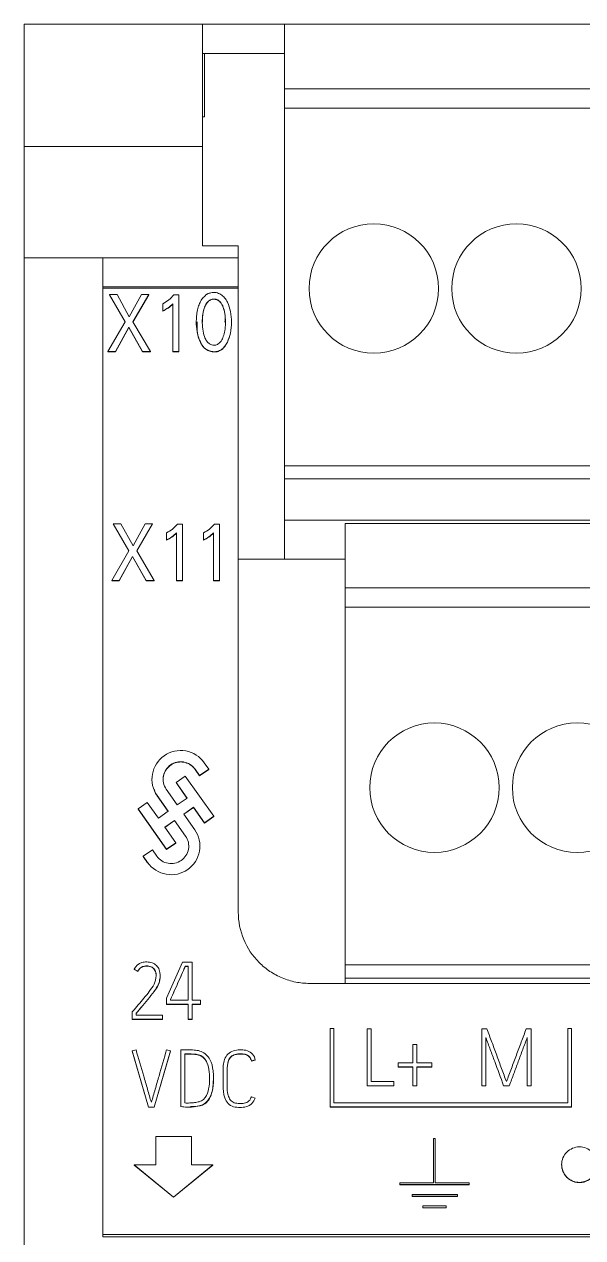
# Model space of a CAD drawing. Header units: millimetres. Extents: x 983 to 2111, y 2638 to 4457.
# Drawn here: x 1306.06 to 1321.72, y 3471.17 to 3505.2 of the extents above; entities that cross this region are included whole.
import ezdxf

# ---------------------------------------------------------------- set-up
doc = ezdxf.new("R2010")
doc.units = ezdxf.units.MM

# ---------------------------------------------------------------- blocks, each defined once
blk = doc.blocks.new('8DIDQ')
at = {"color": 7, "linetype": 'Continuous', "lineweight": 15}
for p, q in [((1306.06, 3505.2), (1311.06, 3505.2)), ((1306.06, 3501.772), (1306.06, 3505.2)), ((1311.06, 3501.772), (1311.06, 3505.2)), ((1311.06, 3505.2), (1313.36, 3505.2)), ((1342.36, 3505.2), (1313.36, 3505.2)), ((1313.36, 3503.39), (1313.36, 3505.2)), ((1313.36, 3504.379), (1311.06, 3504.379)), ((1311.11, 3504.379), (1311.11, 3502.6)), ((1342.36, 3503.39), (1313.36, 3503.39)), ((1313.36, 3502.85), (1313.36, 3503.39)), ((1313.36, 3492.818), (1313.36, 3502.85)), ((1313.36, 3502.85), (1342.36, 3502.85)), ((1311.11, 3502.6), (1311.06, 3502.6)), ((1306.06, 3501.772), (1311.06, 3501.772)), ((1306.06, 3498.651), (1306.06, 3501.772)), ((1311.06, 3498.99), (1311.06, 3501.772)), ((1311.06, 3498.99), (1312.06, 3498.99)), ((1312.06, 3498.99), (1312.06, 3498.651)), ((1306.06, 3498.651), (1308.26, 3498.651)), ((1306.06, 3468.2), (1306.06, 3498.651)), ((1308.26, 3498.651), (1312.06, 3498.651)), ((1308.26, 3498.651), (1308.26, 3497.838)), ((1312.06, 3497.838), (1312.06, 3498.651)), ((1308.26, 3497.838), (1312.06, 3497.838)), ((1308.26, 3497.797), (1308.26, 3497.838)), ((1308.26, 3497.797), (1312.06, 3497.797)), ((1308.26, 3471.259), (1308.26, 3497.797)), ((1308.448, 3497.618), (1308.888, 3496.858)), ((1308.666, 3497.618), (1308.448, 3497.618)), ((1308.448, 3497.611), (1308.448, 3497.618)), ((1308.886, 3496.854), (1308.448, 3497.611)), ((1309.005, 3496.998), (1308.666, 3497.618)), ((1309.343, 3497.618), (1309.005, 3496.998)), ((1309.106, 3496.853), (1309.551, 3497.618)), ((1309.551, 3497.611), (1309.108, 3496.85)), ((1309.551, 3497.618), (1309.343, 3497.618)), ((1309.551, 3497.611), (1309.551, 3497.618)), ((1310.394, 3497.609), (1310.25, 3497.609)), ((1310.394, 3496.022), (1310.394, 3497.609)), ((1312.06, 3497.838), (1312.06, 3497.797)), ((1312.06, 3497.797), (1312.06, 3480.3)), ((1309.944, 3497.364), (1309.944, 3497.164)), ((1310.223, 3497.362), (1310.223, 3496.022)), ((1311.065, 3497.517), (1311.065, 3497.524)), ((1309.944, 3497.157), (1309.944, 3497.164)), ((1308.888, 3496.858), (1308.405, 3496.022)), ((1308.619, 3496.022), (1308.991, 3496.702)), ((1308.991, 3496.695), (1308.619, 3496.015)), ((1308.991, 3496.702), (1309.372, 3496.022)), ((1308.991, 3496.695), (1308.991, 3496.702)), ((1309.372, 3496.015), (1308.991, 3496.695)), ((1309.595, 3496.022), (1309.106, 3496.853)), ((1310.883, 3496.857), (1310.883, 3496.85)), ((1311.868, 3496.848), (1311.868, 3496.855)), ((1308.405, 3496.022), (1308.619, 3496.022)), ((1308.405, 3496.015), (1308.405, 3496.022)), ((1308.619, 3496.015), (1308.405, 3496.015)), ((1308.619, 3496.015), (1308.619, 3496.022)), ((1309.372, 3496.022), (1309.595, 3496.022)), ((1309.372, 3496.015), (1309.372, 3496.022)), ((1309.595, 3496.015), (1309.372, 3496.015)), ((1309.595, 3496.015), (1309.595, 3496.022)), ((1310.223, 3496.022), (1310.394, 3496.022)), ((1310.223, 3496.015), (1310.223, 3496.022)), ((1310.394, 3496.015), (1310.223, 3496.015)), ((1310.394, 3496.015), (1310.394, 3496.022)), ((1342.36, 3492.818), (1313.36, 3492.818)), ((1313.36, 3492.451), (1313.36, 3492.818)), ((1342.36, 3492.451), (1313.36, 3492.451)), ((1313.36, 3491.29), (1313.36, 3492.451)), ((1308.553, 3491.193), (1308.993, 3490.432)), ((1308.771, 3491.193), (1308.553, 3491.193)), ((1308.553, 3491.185), (1308.553, 3491.193)), ((1308.991, 3490.429), (1308.553, 3491.185)), ((1309.11, 3490.573), (1308.771, 3491.193)), ((1309.448, 3491.193), (1309.11, 3490.573)), ((1309.211, 3490.428), (1309.656, 3491.193)), ((1309.656, 3491.185), (1309.213, 3490.424)), ((1309.656, 3491.193), (1309.448, 3491.193)), ((1309.656, 3491.185), (1309.656, 3491.193)), ((1310.499, 3491.183), (1310.354, 3491.183)), ((1310.499, 3489.596), (1310.499, 3491.183)), ((1311.535, 3491.183), (1311.39, 3491.183)), ((1311.535, 3489.596), (1311.535, 3491.183)), ((1313.36, 3491.29), (1342.36, 3491.29)), ((1313.36, 3490.2), (1313.36, 3491.29)), ((1344.06, 3491.2), (1315.06, 3491.2)), ((1315.06, 3489.39), (1315.06, 3491.2)), ((1310.049, 3490.938), (1310.049, 3490.739)), ((1310.328, 3490.937), (1310.328, 3489.596)), ((1311.085, 3490.938), (1311.085, 3490.739)), ((1311.364, 3490.937), (1311.364, 3489.596)), ((1308.993, 3490.432), (1308.51, 3489.596)), ((1309.7, 3489.596), (1309.211, 3490.428)), ((1310.049, 3490.732), (1310.049, 3490.739)), ((1311.085, 3490.732), (1311.085, 3490.739)), ((1308.724, 3489.596), (1309.096, 3490.276)), ((1309.096, 3490.269), (1308.724, 3489.589)), ((1309.096, 3490.276), (1309.477, 3489.596)), ((1309.096, 3490.269), (1309.096, 3490.276)), ((1309.477, 3489.589), (1309.096, 3490.269)), ((1312.06, 3490.2), (1315.06, 3490.2)), ((1308.51, 3489.596), (1308.724, 3489.596)), ((1308.51, 3489.589), (1308.51, 3489.596)), ((1308.724, 3489.589), (1308.51, 3489.589)), ((1308.724, 3489.589), (1308.724, 3489.596)), ((1309.477, 3489.596), (1309.7, 3489.596)), ((1309.477, 3489.589), (1309.477, 3489.596)), ((1309.7, 3489.589), (1309.477, 3489.589)), ((1309.7, 3489.589), (1309.7, 3489.596)), ((1310.328, 3489.596), (1310.499, 3489.596)), ((1310.328, 3489.589), (1310.328, 3489.596)), ((1310.499, 3489.589), (1310.328, 3489.589)), ((1310.499, 3489.589), (1310.499, 3489.596)), ((1311.364, 3489.596), (1311.535, 3489.596)), ((1311.364, 3489.589), (1311.364, 3489.596)), ((1311.535, 3489.589), (1311.364, 3489.589)), ((1311.535, 3489.589), (1311.535, 3489.596)), ((1344.06, 3489.39), (1315.06, 3489.39)), ((1315.06, 3488.85), (1315.06, 3489.39)), ((1315.06, 3478.818), (1315.06, 3488.85)), ((1315.06, 3488.85), (1344.06, 3488.85)), ((1310.975, 3484.132), (1310.847, 3484.311)), ((1310.847, 3484.304), (1310.847, 3484.311)), ((1310.847, 3484.304), (1310.975, 3484.125)), ((1311.231, 3484.311), (1310.975, 3484.132)), ((1310.975, 3484.125), (1311.231, 3484.304)), ((1311.106, 3484.488), (1311.231, 3484.311)), ((1311.231, 3484.304), (1311.231, 3484.311)), ((1309.639, 3484.028), (1309.639, 3484.021)), ((1310.317, 3483.938), (1310.574, 3484.117)), ((1310.574, 3484.117), (1311.377, 3482.986)), ((1310.975, 3484.125), (1310.975, 3484.132)), ((1310.042, 3483.747), (1310.351, 3483.307)), ((1310.626, 3483.499), (1310.317, 3483.938)), ((1310.317, 3483.931), (1310.317, 3483.938)), ((1310.317, 3483.931), (1310.622, 3483.497)), ((1309.252, 3483.196), (1309.51, 3483.376)), ((1309.51, 3483.376), (1309.819, 3482.937)), ((1310.094, 3483.128), (1309.785, 3483.567)), ((1309.785, 3483.56), (1309.785, 3483.567)), ((1309.785, 3483.56), (1310.09, 3483.126)), ((1310.351, 3483.307), (1310.626, 3483.499)), ((1310.051, 3482.062), (1309.252, 3483.196)), ((1309.252, 3483.189), (1309.252, 3483.196)), ((1310.051, 3482.055), (1309.252, 3483.189)), ((1309.819, 3482.937), (1310.094, 3483.128)), ((1310.806, 3483.243), (1310.531, 3483.051)), ((1310.531, 3483.051), (1310.84, 3482.612)), ((1310.535, 3483.047), (1310.806, 3483.236)), ((1311.115, 3482.804), (1310.806, 3483.243)), ((1310.806, 3483.236), (1310.806, 3483.243)), ((1310.806, 3483.236), (1311.115, 3482.797)), ((1311.377, 3482.986), (1311.115, 3482.804)), ((1311.115, 3482.797), (1311.377, 3482.979)), ((1311.377, 3482.979), (1311.377, 3482.986)), ((1310.274, 3482.872), (1309.999, 3482.68)), ((1309.999, 3482.68), (1310.308, 3482.241)), ((1310.274, 3482.865), (1310.002, 3482.676)), ((1310.583, 3482.433), (1310.274, 3482.872)), ((1310.274, 3482.865), (1310.274, 3482.872)), ((1310.583, 3482.426), (1310.274, 3482.865)), ((1311.115, 3482.797), (1311.115, 3482.804)), ((1310.583, 3482.426), (1310.583, 3482.433)), ((1309.394, 3481.869), (1309.651, 3482.048)), ((1309.651, 3482.048), (1309.776, 3481.871)), ((1310.308, 3482.241), (1310.051, 3482.062)), ((1310.308, 3482.234), (1310.051, 3482.055)), ((1310.051, 3482.055), (1310.051, 3482.062)), ((1310.308, 3482.234), (1310.308, 3482.241)), ((1310.986, 3482.145), (1310.986, 3482.152)), ((1309.518, 3481.691), (1309.394, 3481.869)), ((1309.394, 3481.862), (1309.394, 3481.869)), ((1309.518, 3481.684), (1309.394, 3481.862)), ((1309.518, 3481.684), (1309.518, 3481.691)), ((1310.051, 3477.884), (1310.5, 3478.893)), ((1310.5, 3478.893), (1310.764, 3478.893)), ((1310.764, 3478.893), (1310.764, 3477.831)), ((1309.144, 3478.696), (1309.244, 3478.645)), ((1309.144, 3478.696), (1309.144, 3478.689)), ((1309.144, 3478.689), (1309.244, 3478.638)), ((1309.244, 3478.645), (1309.244, 3478.638)), ((1309.869, 3478.509), (1309.869, 3478.516)), ((1310.651, 3478.783), (1310.573, 3478.783)), ((1310.573, 3478.776), (1310.573, 3478.783)), ((1310.573, 3478.776), (1310.651, 3478.776)), ((1310.651, 3477.831), (1310.651, 3478.783)), ((1344.06, 3478.818), (1315.06, 3478.818)), ((1315.06, 3478.451), (1315.06, 3478.818)), ((1343.06, 3478.3), (1314.06, 3478.3)), ((1343.746, 3478.451), (1315.06, 3478.451)), ((1315.06, 3478.3), (1315.06, 3478.451)), ((1310.051, 3477.72), (1310.051, 3477.884)), ((1310.162, 3477.859), (1310.162, 3477.831)), ((1310.162, 3477.831), (1310.651, 3477.831)), ((1310.764, 3477.831), (1310.999, 3477.831)), ((1310.999, 3477.831), (1310.999, 3477.72)), ((1309.097, 3477.516), (1309.084, 3477.501)), ((1309.084, 3477.501), (1309.084, 3477.297)), ((1309.195, 3477.454), (1309.343, 3477.639)), ((1310.651, 3477.72), (1310.051, 3477.72)), ((1310.051, 3477.713), (1310.051, 3477.72)), ((1310.051, 3477.713), (1310.651, 3477.713)), ((1310.651, 3477.297), (1310.651, 3477.72)), ((1310.999, 3477.72), (1310.764, 3477.72)), ((1310.764, 3477.72), (1310.764, 3477.297)), ((1310.764, 3477.713), (1310.999, 3477.713)), ((1310.999, 3477.713), (1310.999, 3477.72)), ((1309.936, 3477.297), (1309.084, 3477.297)), ((1309.084, 3477.29), (1309.084, 3477.297)), ((1309.084, 3477.29), (1309.936, 3477.29)), ((1309.195, 3477.461), (1309.195, 3477.408)), ((1309.195, 3477.408), (1309.936, 3477.408)), ((1309.936, 3477.408), (1309.936, 3477.297)), ((1309.936, 3477.297), (1309.936, 3477.29)), ((1310.764, 3477.297), (1310.651, 3477.297)), ((1310.651, 3477.29), (1310.651, 3477.297)), ((1310.651, 3477.29), (1310.764, 3477.29)), ((1310.764, 3477.29), (1310.764, 3477.297)), ((1314.743, 3477.031), (1314.635, 3477.031)), ((1314.635, 3477.031), (1314.635, 3474.837)), ((1314.743, 3474.955), (1314.743, 3477.031)), ((1315.677, 3477.026), (1315.677, 3475.432)), ((1315.79, 3477.026), (1315.677, 3477.026)), ((1315.79, 3475.545), (1315.79, 3477.026)), ((1318.89, 3475.432), (1318.89, 3477.028)), ((1318.89, 3477.028), (1319.032, 3477.028)), ((1320.133, 3477.028), (1320.277, 3477.028)), ((1320.277, 3477.028), (1320.277, 3475.432)), ((1321.297, 3477.031), (1321.297, 3474.955)), ((1321.402, 3477.031), (1321.297, 3477.031)), ((1321.402, 3474.837), (1321.402, 3477.031)), ((1316.958, 3476.585), (1317.069, 3476.585)), ((1316.958, 3476.072), (1316.958, 3476.585)), ((1317.069, 3476.585), (1317.069, 3476.072)), ((1319.004, 3476.78), (1319.004, 3475.432)), ((1320.164, 3475.432), (1320.164, 3476.784)), ((1309.084, 3476.409), (1309.193, 3476.44)), ((1309.545, 3474.833), (1309.084, 3476.409)), ((1309.084, 3476.409), (1309.084, 3476.402)), ((1309.545, 3474.826), (1309.084, 3476.402)), ((1310.16, 3476.409), (1309.701, 3474.833)), ((1310.16, 3476.402), (1309.701, 3474.826)), ((1310.051, 3476.44), (1310.16, 3476.409)), ((1310.16, 3476.402), (1310.16, 3476.409)), ((1310.451, 3476.434), (1310.695, 3476.436)), ((1310.451, 3474.844), (1310.451, 3476.434)), ((1310.564, 3476.321), (1310.564, 3474.948)), ((1310.739, 3476.321), (1310.564, 3476.321)), ((1310.739, 3476.314), (1310.564, 3476.314)), ((1310.739, 3476.314), (1310.739, 3476.321)), ((1312.537, 3476.153), (1312.428, 3476.126)), ((1312.537, 3476.146), (1312.428, 3476.119)), ((1312.428, 3476.119), (1312.428, 3476.126)), ((1312.537, 3476.146), (1312.537, 3476.153)), ((1311.634, 3475.444), (1311.634, 3475.865)), ((1311.747, 3475.865), (1311.747, 3475.444)), ((1316.541, 3475.959), (1316.541, 3476.072)), ((1316.541, 3476.072), (1316.958, 3476.072)), ((1316.958, 3475.959), (1316.541, 3475.959)), ((1316.541, 3475.952), (1316.541, 3475.959)), ((1316.541, 3475.952), (1316.958, 3475.952)), ((1316.958, 3475.432), (1316.958, 3475.959)), ((1317.069, 3476.072), (1317.49, 3476.072)), ((1317.49, 3475.959), (1317.069, 3475.959)), ((1317.069, 3475.959), (1317.069, 3475.432)), ((1317.069, 3475.952), (1317.49, 3475.952)), ((1317.49, 3476.072), (1317.49, 3475.959)), ((1317.49, 3475.959), (1317.49, 3475.952)), ((1311.365, 3475.6), (1311.365, 3475.607)), ((1311.634, 3475.444), (1311.634, 3475.437)), ((1316.425, 3475.545), (1315.79, 3475.545)), ((1316.425, 3475.432), (1316.425, 3475.545)), ((1312.43, 3475.123), (1312.535, 3475.086)), ((1315.677, 3475.432), (1316.425, 3475.432)), ((1315.677, 3475.432), (1315.677, 3475.425)), ((1315.677, 3475.425), (1316.425, 3475.425)), ((1316.425, 3475.432), (1316.425, 3475.425)), ((1317.069, 3475.432), (1316.958, 3475.432)), ((1316.958, 3475.432), (1316.958, 3475.425)), ((1316.958, 3475.425), (1317.069, 3475.425)), ((1317.069, 3475.432), (1317.069, 3475.425)), ((1319.004, 3475.432), (1318.89, 3475.432)), ((1318.89, 3475.432), (1318.89, 3475.425)), ((1319.004, 3475.425), (1318.89, 3475.425)), ((1319.004, 3475.425), (1319.004, 3475.432)), ((1319.66, 3475.432), (1319.498, 3475.432)), ((1319.498, 3475.425), (1319.498, 3475.432)), ((1319.66, 3475.425), (1319.498, 3475.425)), ((1319.66, 3475.425), (1319.66, 3475.432)), ((1320.277, 3475.432), (1320.164, 3475.432)), ((1320.164, 3475.425), (1320.164, 3475.432)), ((1320.277, 3475.425), (1320.164, 3475.425)), ((1320.277, 3475.425), (1320.277, 3475.432)), ((1309.701, 3474.833), (1309.545, 3474.833)), ((1309.545, 3474.826), (1309.545, 3474.833)), ((1309.701, 3474.826), (1309.545, 3474.826)), ((1309.701, 3474.826), (1309.701, 3474.833)), ((1310.451, 3474.837), (1310.451, 3474.844)), ((1312.535, 3475.079), (1312.535, 3475.086)), ((1314.635, 3474.837), (1314.635, 3474.83)), ((1314.635, 3474.837), (1321.402, 3474.837)), ((1314.635, 3474.83), (1321.402, 3474.83)), ((1321.297, 3474.955), (1314.743, 3474.955)), ((1321.402, 3474.837), (1321.402, 3474.83)), ((1309.749, 3473.209), (1309.749, 3474.01)), ((1309.749, 3474.01), (1310.751, 3474.01)), ((1310.751, 3474.01), (1310.751, 3473.21)), ((1317.584, 3473.954), (1317.534, 3473.954)), ((1317.534, 3473.954), (1317.538, 3472.708)), ((1317.534, 3473.954), (1317.534, 3473.947)), ((1317.534, 3473.947), (1317.538, 3472.708)), ((1317.584, 3472.708), (1317.584, 3473.954)), ((1309.144, 3473.209), (1309.749, 3473.209)), ((1310.245, 3472.309), (1309.144, 3473.209)), ((1309.144, 3473.202), (1309.144, 3473.209)), ((1309.144, 3473.202), (1310.245, 3472.302)), ((1311.35, 3473.21), (1310.245, 3472.309)), ((1310.245, 3472.302), (1311.35, 3473.203)), ((1310.751, 3473.21), (1311.35, 3473.21)), ((1311.35, 3473.203), (1311.35, 3473.21)), ((1321.126, 3473.218), (1321.126, 3473.211)), ((1316.587, 3472.658), (1316.587, 3472.708)), ((1317.538, 3472.708), (1316.587, 3472.708)), ((1318.534, 3472.658), (1316.587, 3472.658)), ((1316.587, 3472.658), (1316.587, 3472.651)), ((1316.587, 3472.651), (1318.534, 3472.651)), ((1318.209, 3472.381), (1316.934, 3472.381)), ((1316.934, 3472.334), (1316.934, 3472.381)), ((1318.534, 3472.708), (1317.584, 3472.708)), ((1318.209, 3472.381), (1318.209, 3472.334)), ((1318.534, 3472.708), (1318.534, 3472.658)), ((1318.534, 3472.651), (1318.534, 3472.658)), ((1310.245, 3472.302), (1310.245, 3472.309)), ((1318.209, 3472.334), (1316.934, 3472.334)), ((1316.934, 3472.334), (1316.934, 3472.327)), ((1316.934, 3472.327), (1318.209, 3472.327)), ((1317.235, 3472.01), (1317.235, 3472.06)), ((1317.885, 3472.06), (1317.235, 3472.06)), ((1317.885, 3472.06), (1317.885, 3472.01)), ((1318.209, 3472.327), (1318.209, 3472.334)), ((1317.885, 3472.01), (1317.235, 3472.01)), ((1317.235, 3472.01), (1317.235, 3472.003)), ((1317.235, 3472.003), (1317.885, 3472.003)), ((1317.885, 3472.003), (1317.885, 3472.01)), ((1308.26, 3471.259), (1348.86, 3471.259)), ((1308.26, 3471.259), (1308.26, 3471.191)), ((1308.26, 3471.191), (1348.86, 3471.191))]:
    blk.add_line(p, q, dxfattribs=at)
for centre in [(1315.86, 3497.79), (1319.86, 3497.79), (1317.56, 3483.79), (1321.56, 3483.79)]:
    blk.add_circle(centre, 1.815, dxfattribs=at)
blk.add_arc((1321.629, 3473.21), 0.497, 179.8058, 0.1495, dxfattribs=at)
for points in [[(1310.25, 3497.609), (1310.166, 3497.507), (1310.063, 3497.421), (1309.944, 3497.364)], [(1310.354, 3491.183), (1310.27, 3491.082), (1310.168, 3490.996), (1310.049, 3490.938)], [(1311.39, 3491.183), (1311.306, 3491.082), (1311.204, 3490.996), (1311.085, 3490.938)]]:
    blk.add_open_spline(points, degree=3, dxfattribs=at)
for points, knots in [([(1311.101, 3497.56), (1311.069, 3497.529), (1311.017, 3497.459), (1310.955, 3497.332), (1310.913, 3497.182), (1310.882, 3496.976), (1310.877, 3496.726), (1310.924, 3496.462), (1311.007, 3496.248), (1311.128, 3496.093), (1311.272, 3496.025), (1311.402, 3496.011), (1311.511, 3496.031), (1311.608, 3496.087), (1311.69, 3496.175), (1311.779, 3496.324), (1311.852, 3496.552), (1311.876, 3496.844), (1311.854, 3497.137), (1311.784, 3497.37), (1311.686, 3497.53), (1311.577, 3497.628), (1311.441, 3497.684), (1311.324, 3497.679), (1311.245, 3497.656), (1311.209, 3497.642), (1311.185, 3497.631), (1311.174, 3497.626), (1311.169, 3497.623), (1311.165, 3497.621), (1311.173, 3497.627), (1311.183, 3497.632), (1311.197, 3497.64), (1311.208, 3497.647), (1311.213, 3497.65), (1311.22, 3497.654), (1311.185, 3497.632), (1311.158, 3497.613), (1311.118, 3497.578), (1311.101, 3497.56)], [0, 0, 0, 0, 0.029069, 0.060614, 0.095731, 0.135216, 0.202848, 0.265651, 0.317129, 0.358814, 0.39636, 0.422576, 0.446603, 0.470784, 0.497419, 0.528268, 0.588899, 0.658563, 0.727684, 0.788931, 0.823067, 0.854446, 0.887696, 0.920755, 0.931756, 0.943715, 0.946992, 0.950355, 0.951048, 0.951741, 0.951934, 0.956369, 0.960804, 0.962908, 0.965013, 0.965746, 0.966409, 0.98379, 1, 1, 1, 1]), ([(1309.944, 3497.164), (1309.996, 3497.19), (1310.046, 3497.217), (1310.141, 3497.283), (1310.183, 3497.321), (1310.223, 3497.362)], [0, 0, 0, 0, 0.5, 0.5, 1, 1, 1, 1]), ([(1310.223, 3497.355), (1310.183, 3497.314), (1310.141, 3497.275), (1310.046, 3497.21), (1309.995, 3497.183), (1309.944, 3497.157)], [0, 0, 0, 0, 0.5, 0.5, 1, 1, 1, 1]), ([(1311.178, 3497.386), (1311.2, 3497.416), (1311.251, 3497.469), (1311.357, 3497.502), (1311.466, 3497.487), (1311.574, 3497.406), (1311.657, 3497.245), (1311.696, 3497.035), (1311.706, 3496.814), (1311.688, 3496.617), (1311.649, 3496.449), (1311.589, 3496.319), (1311.506, 3496.231), (1311.401, 3496.19), (1311.295, 3496.207), (1311.204, 3496.267), (1311.129, 3496.38), (1311.072, 3496.551), (1311.048, 3496.776), (1311.05, 3497.008), (1311.088, 3497.219), (1311.142, 3497.338), (1311.178, 3497.386)], [0, 0, 0, 0, 0.034991, 0.068026, 0.100538, 0.134425, 0.191673, 0.267334, 0.334649, 0.400178, 0.453959, 0.497189, 0.532978, 0.565784, 0.599387, 0.629887, 0.665771, 0.725837, 0.798582, 0.878272, 0.944368, 1, 1, 1, 1]), ([(1311.058, 3496.849), (1311.058, 3496.941), (1311.058, 3497.082), (1311.108, 3497.262), (1311.155, 3497.341), (1311.178, 3497.379)], [0, 0, 0, 0, 0.498085, 0.764293, 1, 1, 1, 1]), ([(1311.178, 3497.379), (1311.19, 3497.394), (1311.213, 3497.423), (1311.257, 3497.457), (1311.306, 3497.479), (1311.358, 3497.489), (1311.411, 3497.488), (1311.462, 3497.474), (1311.509, 3497.448), (1311.558, 3497.405), (1311.605, 3497.34), (1311.662, 3497.21), (1311.7, 3497.042), (1311.691, 3496.904), (1311.687, 3496.847)], [0, 0, 0, 0, 0.05657, 0.109043, 0.159977, 0.212139, 0.263774, 0.313621, 0.36456, 0.419287, 0.502806, 0.597667, 0.832202, 1, 1, 1, 1]), ([(1311.867, 3496.848), (1311.867, 3496.845), (1311.877, 3496.74), (1311.848, 3496.544), (1311.776, 3496.308), (1311.675, 3496.144), (1311.564, 3496.045), (1311.429, 3496.003), (1311.294, 3496.013), (1311.17, 3496.063), (1311.069, 3496.155), (1310.991, 3496.285), (1310.901, 3496.515), (1310.903, 3496.713), (1310.904, 3496.852)], [0, 0, 0, 0, 0.005035, 0.147412, 0.271327, 0.348601, 0.41368, 0.474475, 0.540459, 0.598014, 0.658287, 0.727029, 0.80821, 1, 1, 1, 1]), ([(1310.049, 3490.739), (1310.1, 3490.764), (1310.151, 3490.792), (1310.246, 3490.857), (1310.288, 3490.896), (1310.328, 3490.937)], [0, 0, 0, 0, 0.5, 0.5, 1, 1, 1, 1]), ([(1310.328, 3490.93), (1310.288, 3490.889), (1310.245, 3490.85), (1310.151, 3490.785), (1310.1, 3490.757), (1310.049, 3490.732)], [0, 0, 0, 0, 0.5, 0.5, 1, 1, 1, 1]), ([(1311.085, 3490.739), (1311.136, 3490.764), (1311.187, 3490.792), (1311.282, 3490.857), (1311.324, 3490.896), (1311.364, 3490.937)], [0, 0, 0, 0, 0.5, 0.5, 1, 1, 1, 1]), ([(1311.364, 3490.93), (1311.324, 3490.889), (1311.281, 3490.85), (1311.187, 3490.785), (1311.136, 3490.757), (1311.085, 3490.732)], [0, 0, 0, 0, 0.5, 0.5, 1, 1, 1, 1]), ([(1309.785, 3483.567), (1309.723, 3483.654), (1309.681, 3483.751), (1309.635, 3483.957), (1309.633, 3484.064), (1309.688, 3484.374), (1309.811, 3484.565), (1310.069, 3484.745), (1310.168, 3484.789), (1310.374, 3484.834), (1310.481, 3484.837), (1310.795, 3484.782), (1310.984, 3484.662), (1311.106, 3484.488)], [0, 0, 0, 0, 0.125, 0.125, 0.25, 0.25, 0.5, 0.5, 0.625, 0.625, 0.75, 0.75, 1, 1, 1, 1]), ([(1310.847, 3484.311), (1310.772, 3484.417), (1310.655, 3484.489), (1310.402, 3484.532), (1310.267, 3484.502), (1310.058, 3484.355), (1309.983, 3484.24), (1309.938, 3483.986), (1309.967, 3483.852), (1310.042, 3483.747)], [0, 0, 0, 0, 0.25, 0.25, 0.5, 0.5, 0.75, 0.75, 1, 1, 1, 1]), ([(1309.957, 3484.021), (1309.956, 3484.031), (1309.947, 3484.096), (1309.986, 3484.215), (1310.073, 3484.356), (1310.206, 3484.459), (1310.365, 3484.514), (1310.534, 3484.512), (1310.692, 3484.455), (1310.794, 3484.374), (1310.837, 3484.317), (1310.847, 3484.304)], [0, 0, 0, 0, 0.024689, 0.157832, 0.291015, 0.42442, 0.558151, 0.692156, 0.82627, 0.960278, 1, 1, 1, 1]), ([(1309.699, 3483.746), (1309.71, 3483.707), (1309.729, 3483.64), (1309.769, 3483.583), (1309.785, 3483.56)], [0, 0, 0, 0, 0.595673, 1, 1, 1, 1]), ([(1310.84, 3482.612), (1310.901, 3482.525), (1310.944, 3482.428), (1310.99, 3482.222), (1310.992, 3482.115), (1310.937, 3481.805), (1310.814, 3481.614), (1310.556, 3481.434), (1310.457, 3481.391), (1310.251, 3481.345), (1310.144, 3481.343), (1309.83, 3481.398), (1309.641, 3481.517), (1309.518, 3481.691)], [0, 0, 0, 0, 0.125, 0.125, 0.25, 0.25, 0.5, 0.5, 0.625, 0.625, 0.75, 0.75, 1, 1, 1, 1]), ([(1309.776, 3481.871), (1309.851, 3481.764), (1309.967, 3481.691), (1310.22, 3481.647), (1310.356, 3481.677), (1310.566, 3481.823), (1310.641, 3481.938), (1310.687, 3482.193), (1310.658, 3482.327), (1310.583, 3482.433)], [0, 0, 0, 0, 0.25, 0.25, 0.5, 0.5, 0.75, 0.75, 1, 1, 1, 1]), ([(1314.06, 3478.3), (1313.927, 3478.3), (1313.797, 3478.314), (1313.542, 3478.364), (1313.414, 3478.403), (1313.172, 3478.503), (1313.057, 3478.565), (1312.84, 3478.71), (1312.737, 3478.794), (1312.461, 3479.071), (1312.312, 3479.294), (1312.113, 3479.774), (1312.06, 3480.037), (1312.06, 3480.3)], [0, 0, 0, 0, 0.125, 0.125, 0.25, 0.25, 0.375, 0.375, 0.5, 0.5, 0.75, 0.75, 1, 1, 1, 1]), ([(1309.144, 3478.696), (1309.184, 3478.785), (1309.262, 3478.855), (1309.401, 3478.898), (1309.45, 3478.903), (1309.547, 3478.901), (1309.595, 3478.893), (1309.687, 3478.861), (1309.731, 3478.836), (1309.799, 3478.768), (1309.826, 3478.726), (1309.876, 3478.589), (1309.876, 3478.489), (1309.848, 3478.347), (1309.833, 3478.301), (1309.792, 3478.213), (1309.767, 3478.172), (1309.688, 3478.053), (1309.628, 3477.977), (1309.446, 3477.753), (1309.319, 3477.608), (1309.195, 3477.461)], [0, 0, 0, 0, 0.125, 0.125, 0.1875, 0.1875, 0.25, 0.25, 0.3125, 0.3125, 0.375, 0.375, 0.5, 0.5, 0.5625, 0.5625, 0.625, 0.625, 0.75, 0.75, 1, 1, 1, 1]), ([(1309.244, 3478.645), (1309.279, 3478.721), (1309.351, 3478.775), (1309.474, 3478.794), (1309.515, 3478.793), (1309.596, 3478.778), (1309.636, 3478.763), (1309.7, 3478.712), (1309.724, 3478.677), (1309.752, 3478.598), (1309.756, 3478.558), (1309.756, 3478.434), (1309.736, 3478.352), (1309.662, 3478.208), (1309.614, 3478.142), (1309.518, 3478.011), (1309.466, 3477.948), (1309.31, 3477.762), (1309.203, 3477.639), (1309.097, 3477.516)], [0, 0, 0, 0, 0.125, 0.125, 0.1875, 0.1875, 0.25, 0.25, 0.3125, 0.3125, 0.375, 0.375, 0.5, 0.5, 0.625, 0.625, 0.75, 0.75, 1, 1, 1, 1]), ([(1309.244, 3478.638), (1309.258, 3478.663), (1309.288, 3478.712), (1309.359, 3478.763), (1309.457, 3478.789), (1309.557, 3478.784), (1309.649, 3478.75), (1309.707, 3478.697), (1309.746, 3478.619), (1309.762, 3478.554), (1309.755, 3478.514), (1309.755, 3478.511)], [0, 0, 0, 0, 0.116349, 0.232611, 0.347433, 0.52349, 0.63173, 0.740889, 0.835716, 0.987404, 1, 1, 1, 1]), ([(1310.573, 3478.783), (1310.539, 3478.705), (1310.505, 3478.628), (1310.471, 3478.551), (1310.437, 3478.474), (1310.403, 3478.397), (1310.369, 3478.321), (1310.3, 3478.167), (1310.234, 3478.012), (1310.162, 3477.859)], [0, 0, 0, 0, 0.000253101, 0.000253101, 0.000253101, 0.0005062, 0.0005062, 0.0005062, 0.001012365, 0.001012365, 0.001012365, 0.001012365]), ([(1310.162, 3477.852), (1310.198, 3477.929), (1310.232, 3478.006), (1310.266, 3478.083), (1310.3, 3478.16), (1310.334, 3478.237), (1310.369, 3478.314), (1310.438, 3478.467), (1310.506, 3478.621), (1310.573, 3478.776)], [0, 0, 0, 0, 0.000253128, 0.000253128, 0.000253128, 0.000506223, 0.000506223, 0.000506223, 0.001012364, 0.001012364, 0.001012364, 0.001012364]), ([(1309.701, 3478.084), (1309.723, 3478.109), (1309.79, 3478.188), (1309.852, 3478.312), (1309.856, 3478.411), (1309.857, 3478.44)], [0, 0, 0, 0, 0.253074, 0.778963, 1, 1, 1, 1]), ([(1319.032, 3477.028), (1319.078, 3476.904), (1319.123, 3476.78), (1319.215, 3476.533), (1319.262, 3476.41), (1319.351, 3476.162), (1319.396, 3476.038), (1319.465, 3475.853), (1319.488, 3475.791), (1319.535, 3475.668), (1319.555, 3475.605), (1319.583, 3475.545)], [0, 0, 0, 0, 0.25, 0.25, 0.5, 0.5, 0.75, 0.75, 0.875, 0.875, 1, 1, 1, 1]), ([(1319.583, 3475.545), (1319.625, 3475.669), (1319.673, 3475.792), (1319.719, 3475.916), (1319.765, 3476.04), (1319.811, 3476.163), (1319.857, 3476.287), (1319.903, 3476.41), (1319.95, 3476.533), (1319.996, 3476.657), (1320.042, 3476.781), (1320.087, 3476.904), (1320.133, 3477.028)], [0, 0, 0, 0, 0.000396463, 0.000396463, 0.000396463, 0.000792825, 0.000792825, 0.000792825, 0.001189117, 0.001189117, 0.001189117, 0.001585407, 0.001585407, 0.001585407, 0.001585407]), ([(1319.498, 3475.432), (1319.416, 3475.657), (1319.334, 3475.881), (1319.21, 3476.218), (1319.169, 3476.331), (1319.086, 3476.555), (1319.043, 3476.667), (1319.004, 3476.78)], [0, 0, 0, 0, 0.5, 0.5, 0.75, 0.75, 1, 1, 1, 1]), ([(1320.164, 3476.784), (1320.123, 3476.671), (1320.079, 3476.559), (1320.037, 3476.447), (1319.995, 3476.334), (1319.953, 3476.221), (1319.911, 3476.109), (1319.87, 3475.996), (1319.828, 3475.883), (1319.786, 3475.77), (1319.744, 3475.657), (1319.702, 3475.545), (1319.66, 3475.432)], [0, 0, 0, 0, 0.000361634, 0.000361634, 0.000361634, 0.000723249, 0.000723249, 0.000723249, 0.001084847, 0.001084847, 0.001084847, 0.001446445, 0.001446445, 0.001446445, 0.001446445]), ([(1309.193, 3476.44), (1309.263, 3476.194), (1309.334, 3475.948), (1309.444, 3475.58), (1309.479, 3475.457), (1309.55, 3475.212), (1309.583, 3475.088), (1309.623, 3474.966)], [0, 0, 0, 0, 0.5, 0.5, 0.75, 0.75, 1, 1, 1, 1]), ([(1309.623, 3474.966), (1309.643, 3475.027), (1309.658, 3475.089), (1309.694, 3475.212), (1309.713, 3475.273), (1309.767, 3475.457), (1309.802, 3475.58), (1309.908, 3475.949), (1309.979, 3476.195), (1310.051, 3476.44)], [0, 0, 0, 0, 0.125, 0.125, 0.25, 0.25, 0.5, 0.5, 1, 1, 1, 1]), ([(1310.695, 3476.436), (1310.75, 3476.437), (1310.806, 3476.434), (1310.915, 3476.423), (1310.969, 3476.411), (1311.074, 3476.37), (1311.122, 3476.34), (1311.203, 3476.263), (1311.237, 3476.217), (1311.317, 3476.069), (1311.341, 3475.958), (1311.36, 3475.793), (1311.363, 3475.738), (1311.365, 3475.627), (1311.366, 3475.572), (1311.355, 3475.405), (1311.337, 3475.294), (1311.28, 3475.136), (1311.256, 3475.086), (1311.195, 3474.994), (1311.156, 3474.952), (1311.06, 3474.893), (1311.006, 3474.875), (1310.897, 3474.849), (1310.841, 3474.841), (1310.73, 3474.832), (1310.675, 3474.83), (1310.563, 3474.833), (1310.507, 3474.839), (1310.451, 3474.844)], [0, 0, 0, 0, 0.0625, 0.0625, 0.125, 0.125, 0.1875, 0.1875, 0.25, 0.25, 0.375, 0.375, 0.4375, 0.4375, 0.5, 0.5, 0.625, 0.625, 0.6875, 0.6875, 0.75, 0.75, 0.8125, 0.8125, 0.875, 0.875, 0.9375, 0.9375, 1, 1, 1, 1]), ([(1310.564, 3474.948), (1310.609, 3474.944), (1310.655, 3474.946), (1310.745, 3474.947), (1310.79, 3474.95), (1310.88, 3474.961), (1310.925, 3474.97), (1311.011, 3474.997), (1311.054, 3475.017), (1311.153, 3475.109), (1311.19, 3475.196), (1311.238, 3475.369), (1311.25, 3475.459), (1311.257, 3475.638), (1311.253, 3475.727), (1311.237, 3475.905), (1311.22, 3475.995), (1311.164, 3476.119), (1311.142, 3476.158), (1311.083, 3476.228), (1311.047, 3476.256), (1310.923, 3476.315), (1310.831, 3476.321), (1310.739, 3476.321)], [0, 0, 0, 0, 0.0625, 0.0625, 0.125, 0.125, 0.1875, 0.1875, 0.25, 0.25, 0.375, 0.375, 0.5, 0.5, 0.625, 0.625, 0.75, 0.75, 0.8125, 0.8125, 0.875, 0.875, 1, 1, 1, 1]), ([(1310.739, 3476.314), (1310.808, 3476.312), (1310.916, 3476.309), (1311.054, 3476.251), (1311.104, 3476.192), (1311.128, 3476.164)], [0, 0, 0, 0, 0.473049, 0.742756, 1, 1, 1, 1]), ([(1311.634, 3475.865), (1311.634, 3475.924), (1311.637, 3475.983), (1311.655, 3476.099), (1311.67, 3476.157), (1311.721, 3476.264), (1311.757, 3476.312), (1311.852, 3476.384), (1311.908, 3476.407), (1312.023, 3476.434), (1312.082, 3476.439), (1312.201, 3476.438), (1312.259, 3476.432), (1312.428, 3476.371), (1312.521, 3476.272), (1312.537, 3476.153)], [0, 0, 0, 0, 0.125, 0.125, 0.25, 0.25, 0.375, 0.375, 0.5, 0.5, 0.625, 0.625, 0.75, 0.75, 1, 1, 1, 1]), ([(1312.428, 3476.126), (1312.418, 3476.171), (1312.399, 3476.214), (1312.338, 3476.281), (1312.294, 3476.303), (1312.206, 3476.324), (1312.159, 3476.326), (1312.068, 3476.324), (1312.022, 3476.32), (1311.933, 3476.3), (1311.89, 3476.28), (1311.824, 3476.218), (1311.8, 3476.177), (1311.752, 3476.049), (1311.747, 3475.956), (1311.747, 3475.865)], [0, 0, 0, 0, 0.125, 0.125, 0.25, 0.25, 0.375, 0.375, 0.5, 0.5, 0.625, 0.625, 0.75, 0.75, 1, 1, 1, 1]), ([(1312.428, 3476.119), (1312.418, 3476.164), (1312.399, 3476.207), (1312.338, 3476.274), (1312.294, 3476.295), (1312.206, 3476.317), (1312.159, 3476.319), (1312.068, 3476.317), (1312.022, 3476.313), (1311.933, 3476.293), (1311.89, 3476.273), (1311.824, 3476.211), (1311.8, 3476.17), (1311.752, 3476.042), (1311.747, 3475.949), (1311.747, 3475.858)], [0, 0, 0, 0, 0.125, 0.125, 0.25, 0.25, 0.375, 0.375, 0.5, 0.5, 0.625, 0.625, 0.75, 0.75, 1, 1, 1, 1]), ([(1310.725, 3474.851), (1310.814, 3474.847), (1310.952, 3474.841), (1311.126, 3474.915), (1311.243, 3475.04), (1311.344, 3475.271), (1311.356, 3475.472), (1311.363, 3475.601)], [0, 0, 0, 0, 0.228901, 0.353283, 0.479052, 0.666457, 1, 1, 1, 1]), ([(1312.535, 3475.086), (1312.502, 3474.969), (1312.403, 3474.878), (1312.229, 3474.826), (1312.168, 3474.822), (1312.048, 3474.823), (1311.987, 3474.826), (1311.87, 3474.86), (1311.815, 3474.89), (1311.732, 3474.977), (1311.704, 3475.032), (1311.643, 3475.203), (1311.634, 3475.324), (1311.634, 3475.444)], [0, 0, 0, 0, 0.25, 0.25, 0.375, 0.375, 0.5, 0.5, 0.625, 0.625, 0.75, 0.75, 1, 1, 1, 1]), ([(1311.747, 3475.444), (1311.747, 3475.35), (1311.751, 3475.254), (1311.79, 3475.119), (1311.809, 3475.074), (1311.864, 3474.998), (1311.903, 3474.967), (1311.992, 3474.936), (1312.041, 3474.935), (1312.135, 3474.932), (1312.183, 3474.933), (1312.276, 3474.951), (1312.32, 3474.972), (1312.391, 3475.036), (1312.414, 3475.078), (1312.43, 3475.123)], [0, 0, 0, 0, 0.25, 0.25, 0.375, 0.375, 0.5, 0.5, 0.625, 0.625, 0.75, 0.75, 0.875, 0.875, 1, 1, 1, 1]), ([(1322.126, 3473.218), (1322.126, 3473.086), (1322.071, 3472.958), (1321.887, 3472.774), (1321.756, 3472.721), (1321.496, 3472.72), (1321.366, 3472.773), (1321.179, 3472.959), (1321.126, 3473.088), (1321.126, 3473.348), (1321.18, 3473.478), (1321.364, 3473.661), (1321.494, 3473.715), (1321.757, 3473.716), (1321.886, 3473.662), (1322.071, 3473.479), (1322.126, 3473.35), (1322.126, 3473.218)], [0, 0, 0, 0, 0.125, 0.125, 0.25, 0.25, 0.375, 0.375, 0.5, 0.5, 0.625, 0.625, 0.75, 0.75, 0.875, 0.875, 1, 1, 1, 1])]:
    blk.add_open_spline(points, degree=3, knots=knots, dxfattribs=at)

msp = doc.modelspace()

# ---------------------------------------------------------------- block references
at = {"lineweight": -3}
msp.add_blockref('8DIDQ', (0, 0), dxfattribs=at)

doc.saveas('drawing.dxf')
